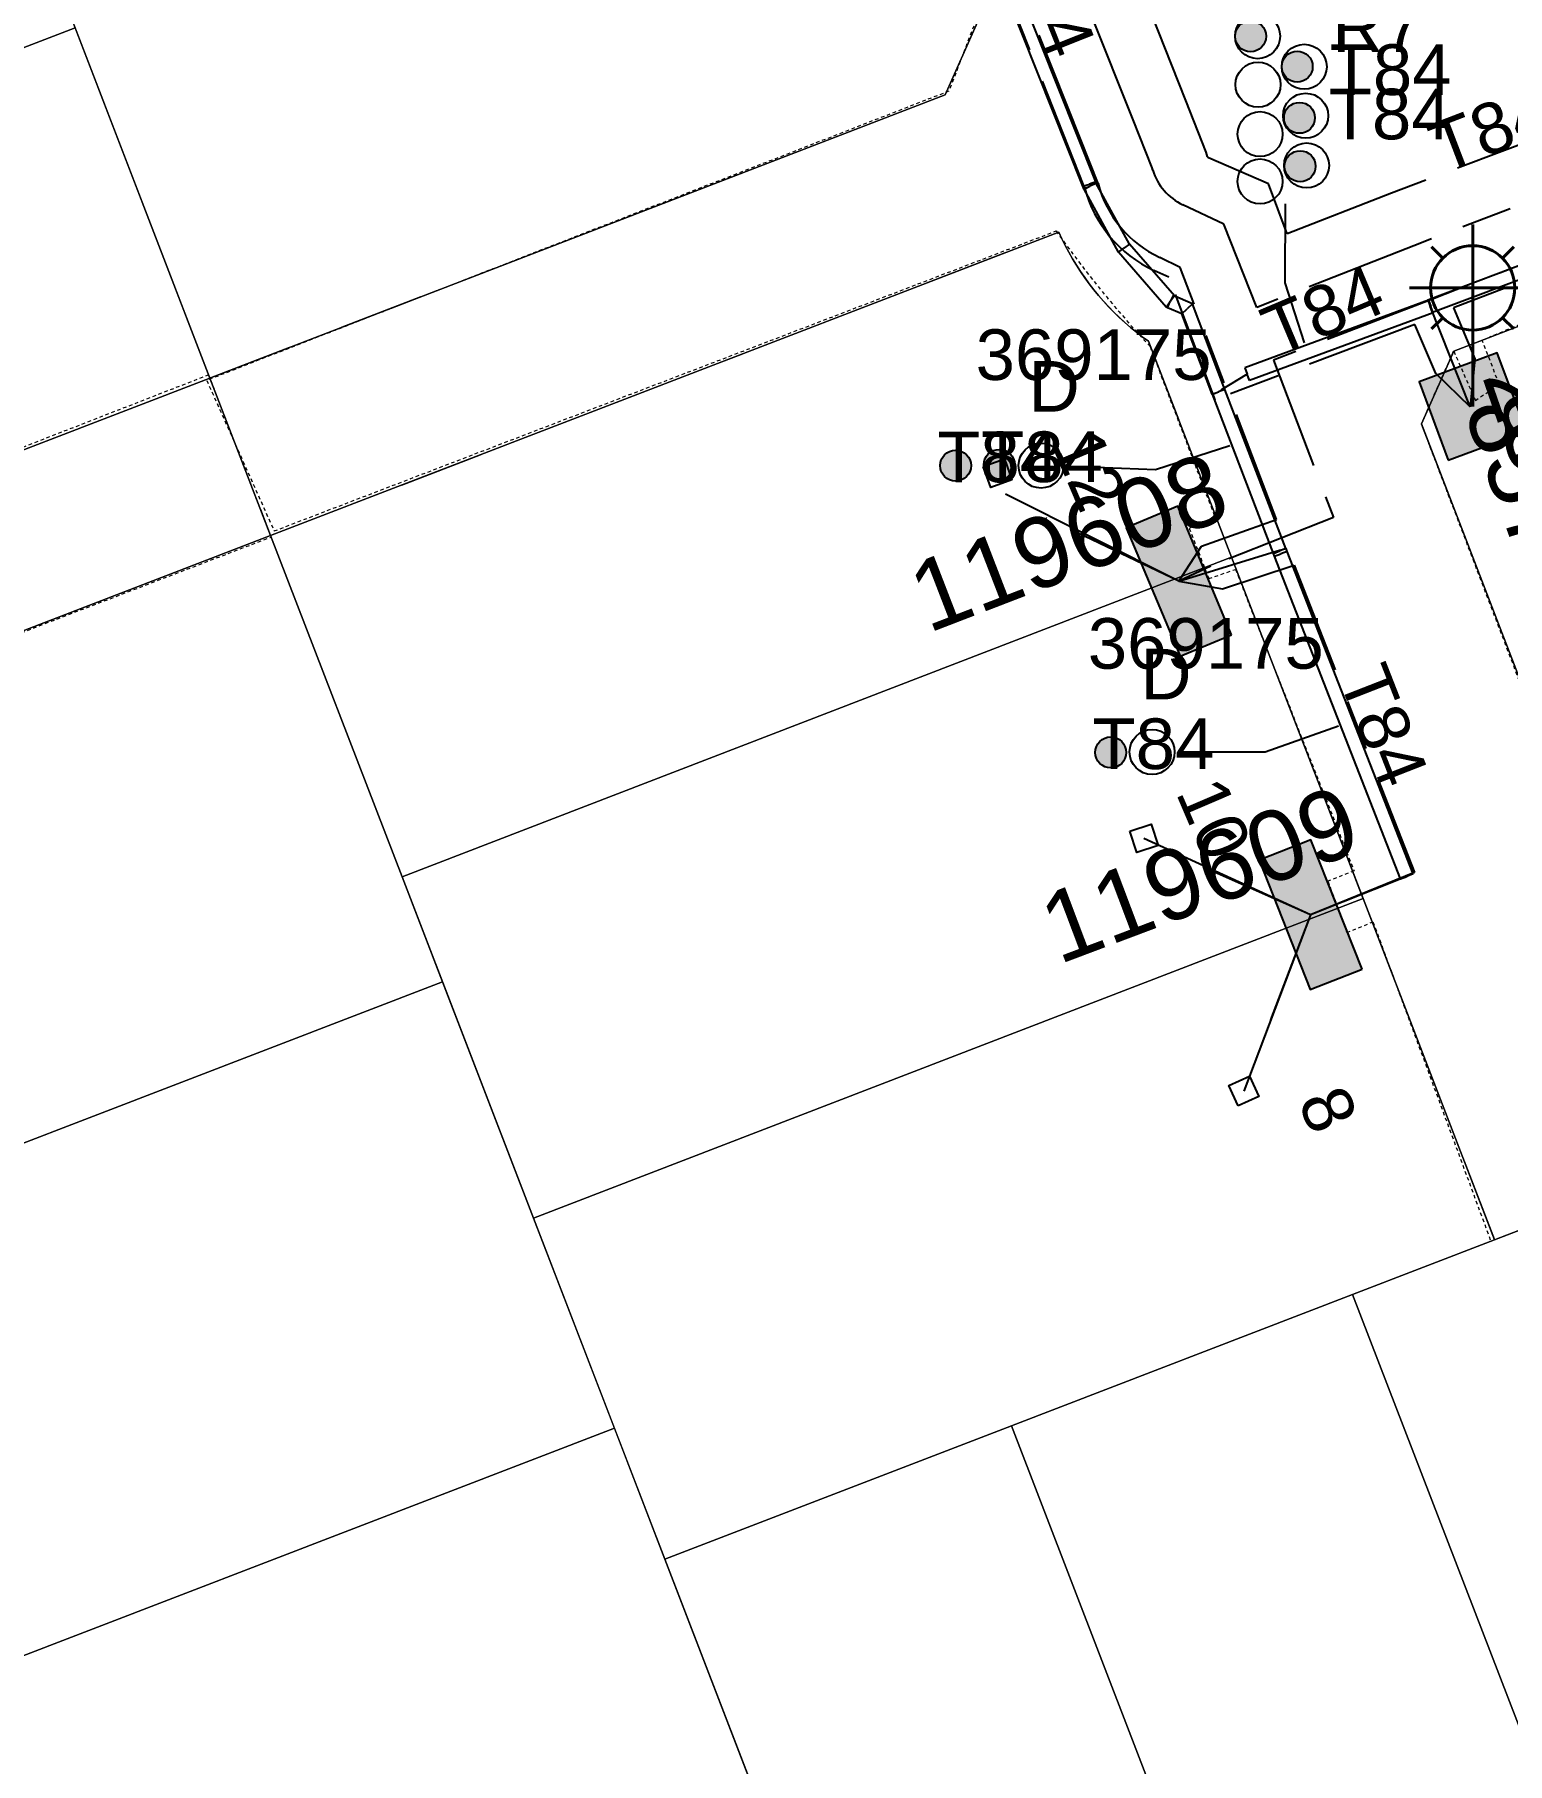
# Model space of a CAD drawing. Header units: metres. Extents: x 308616 to 310825, y 6264327 to 6267194.
# Drawn here: x 309857.3 to 309909.7, y 6266679.9 to 6266741.4 of the extents above; entities that cross this region are included whole.
import ezdxf
from ezdxf.enums import TextEntityAlignment as Align

# ---------------------------------------------------------------- set-up
doc = ezdxf.new("R2010")
doc.units = ezdxf.units.M
for name, pattern in [('Cable Exist UG', [8.2, 4, -1.2, 1.8, -1.2]), ('Dash', [5, 3, -2]), ('HIDDEN', [0.375, 0.25, -0.125]), ('HIDDEN2', [0.1875, 0.125, -0.0625])]:
    doc.linetypes.add(name, pattern=pattern)
doc.layers.get('0').update_dxf_attribs({"color": 6})
for name, color, linetype in [('_User Miscellaneous9', 7, 'Continuous'), ('Equip_SP_SL_EXT', 7, 'Continuous'), ('Mains_LV_EXT', 7, 'Continuous'), ('Mains_SL_EXT', 7, 'Continuous'), ('Services_SP_EXT', 7, 'Continuous'), ('SupportsUG_SP_LV_EXT', 7, 'Continuous'), ('SupportsUG_SP_LV_SL_EXT', 7, 'Continuous'), ('Trench_SP_EXT', 7, 'Continuous')]:
    doc.layers.add(name, color=color, linetype=linetype)
for name, color, linetype, lineweight in [('Cadastre Developer_SP_EXT', 7, 'Continuous', 5), ('Cadastre Land Parcels_SP_EXT', 7, 'Continuous', 5), ('Cadastre Other Property_SP_EXT', 7, 'HIDDEN', 5)]:
    doc.layers.add(name, color=color, linetype=linetype, lineweight=lineweight)
doc.styles.add('COLUMN_LABEL', font='arial.ttf')
doc.styles.add('iecARIAL', font='arial.ttf', dxfattribs={"height": 2})
doc.styles.add('POLE_LABEL', font='arial.ttf')
doc.styles.get("Standard").update_dxf_attribs({"font": 'arial.ttf'})

# ---------------------------------------------------------------- blocks, each defined once
blk = doc.blocks.new('COLUMN_EXT')
blk.add_hatch(color=256).paths.add_polyline_path([(-1.485, 1.485), (-1.485, -1.485), (1.485, -1.485), (1.485, 1.485)])
blk.add_lwpolyline([(-1.485, -1.485), (1.485, -1.485), (1.485, 1.485), (-1.485, 1.485)], close=True)
for tag, height, style, flags, p in [('ASSET_NUM', 2.5, 'COLUMN_LABEL', 8, (2, 2)), ('STRUCTURE_PLANT_NUMBER', 0.2, 'POLE_LABEL', 9, (1.813, 0.031)), ('STREET_CODE', 0.2, 'COLUMN_LABEL', 9, (1.813, -0.2))]:
    blk.add_attdef(tag, text='', height=height, dxfattribs=dict(style=style, flags=flags)).set_placement(p, align=Align.MIDDLE_LEFT)
at = {"flags": 9}
for tag, p in [('OWNED_BY', (1.813, -0.6)), ('COLUMN_TYPE', (1.813, -0.4)), ('STATE', (1.813, -0.8)), ('USAGE', (1.813, -1)), ('LEGEND', (1.813, -1.2)), ('STREETNAME', (1.813, -1.6)), ('SUBURB', (1.813, -1.8)), ('LOCATION', (1.813, -1.4)), ('NOTES', (1.813, -2))]:
    blk.add_attdef(tag, text='', height=0.2, dxfattribs=at).set_placement(p, align=Align.MIDDLE_LEFT)
at = {"flags": 1}
blk.add_attdef('Z', (1.813, -2.351), '', height=0.2, dxfattribs=at)
blk = doc.blocks.new('PILLAR_EXT')
blk.add_hatch(color=256).paths.add_polyline_path([(-2.475, 0.99), (-2.475, -0.99), (2.475, -0.99), (2.475, 0.99)])
blk.add_lwpolyline([(-2.475, -0.99), (2.475, -0.99), (2.475, 0.99), (-2.475, 0.99)], close=True)
at = {"style": 'iecARIAL', "flags": 8}
blk.add_attdef('ASSET_NUM', (1.5, 3.5), '', height=2.5, dxfattribs=at)
for tag, p, flags in [('OWNED_BY', (0, -0.2), 9), ('STATE', (0, -0.4), 9), ('SUPPORT_TYPE', (0, -0.6), 9), ('USAGE', (0, -0.8), 9), ('LEGEND', (0, -1), 9), ('LOCATION', (0, -1.2), 9), ('NOTES', (0, -1.4), 9), ('STREETNAME', (0, -1.8), 9), ('SUBURB', (0, -2), 1), ('PARENT', (0, -1.6), 9)]:
    blk.add_attdef(tag, p, '', height=0.2, dxfattribs=dict(flags=flags))
blk = doc.blocks.new('DUCT_EXT')
blk.add_circle((0, 0.8), 0.8)
at = {"flags": 1}
blk.add_attdef('Z', (0, 0), '', height=0.2, dxfattribs=at)
at = {"flags": 9}
for tag, p in [('DUCT_CODE', (0, 0)), ('XSECT_TYPE', (0, -0.2)), ('STATE', (0, -0.6)), ('FB_REFERENCE', (0, -0.4)), ('NOTES', (0, -0.8))]:
    blk.add_attdef(tag, text='', height=0.2, dxfattribs=at).set_placement(p, align=Align.MIDDLE_LEFT)
blk = doc.blocks.new('SL_LANTERN_EXT')
at = {"lineweight": 40}
for p, q in [((0, 1.968), (0, 6.468)), ((-1.459, 5.676), (-1.061, 5.278)), ((1.458, 5.676), (1.06, 5.278)), ((-2.25, 4.218), (2.25, 4.218)), ((-1.459, 2.759), (-1.061, 3.157)), ((1.458, 2.759), (1.06, 3.157)), ((0, 0), (0, 2.721))]:
    blk.add_line(p, q, dxfattribs=at)
blk.add_circle((0, 4.218), 1.5, dxfattribs=at)
at = {"style": 'iecARIAL', "flags": 8}
blk.add_attdef('ASSET_NUM', (1.5, 1.5), '', height=2.5, dxfattribs=at)
for tag, p, height, flags in [('CONSTRUCTED_VOLTAGE', (0.981, -0.653), 0.2, 9), ('CONTROL_TYPE', (0.981, -0.853), 0.2, 9), ('LANTERN_PURPOSE', (0.981, -1.053), 0.2, 9), ('LANTERN_TYPE', (0.981, -1.253), 0.2, 9), ('LNUMBER', (2.181, -3.253), 2.5, 8), ('OPERATING_VOLTAGE', (0.981, -1.653), 0.2, 9), ('ORIENTATION', (0.981, -1.853), 0.2, 9), ('NO_PHASES', (0.981, -1.453), 0.2, 9), ('OWNED_BY', (0.981, -2.053), 0.2, 9), ('STATE', (0.981, -2.253), 0.2, 9), ('CEXIST', (0.981, -2.653), 0.2, 9), ('USAGE', (0.981, -2.453), 0.2, 9), ('CNEW', (0.981, -2.853), 0.2, 9), ('CNUMBER', (0.981, -3.053), 0.2, 9), ('CREMOVE', (0.981, -3.253), 0.2, 9), ('CREPLACE', (0.981, -3.453), 0.2, 9), ('LKINGHEIGHT', (0.981, -3.653), 0.2, 9), ('LBRACKET', (0.981, -3.853), 0.2, 9), ('LBRACKETVOCAB', (0.981, -4.053), 0.2, 9), ('LCATEGORY', (0.981, -4.253), 0.2, 9), ('LCHARGE1', (0.981, -4.453), 0.2, 9), ('LCHARGE1PERCENT', (0.981, -4.653), 0.2, 9), ('LCHARGE2', (0.981, -4.853), 0.2, 9), ('LCHARGE2PERCENT', (0.981, -5.053), 0.2, 9), ('LCHARGE3', (0.981, -5.253), 0.2, 9), ('LCHARGE3PERCENT', (0.981, -5.453), 0.2, 9), ('LEXIST', (0.981, -5.653), 0.2, 9), ('LLAMP', (0.981, -5.853), 0.2, 9), ('LLAMPVOCAB', (0.981, -6.053), 0.2, 9), ('LMAST', (0.981, -6.253), 0.2, 9), ('LMASTVOCAB', (0.981, -6.453), 0.2, 9), ('LNEW', (0.981, -6.653), 0.2, 9), ('LANTNUMBER', (0.981, -6.853), 0.2, 9), ('LOUTREACH', (0.981, -7.253), 0.2, 9), ('LOUTREACHVOCAB', (0.981, -7.453), 0.2, 9), ('LRATECODE', (0.981, -7.653), 0.2, 9), ('LREMOVE', (0.981, -7.853), 0.2, 9), ('LREPLACE', (0.981, -8.053), 0.2, 9), ('LTYPE', (0.981, -8.253), 0.2, 9), ('LTYPEVOCAB', (0.981, -8.453), 0.2, 9), ('LEGEND', (0.981, -8.653), 0.2, 9), ('STREETNAME', (0.981, -9.253), 0.2, 9), ('LOCATION', (0.981, -8.853), 0.2, 9), ('NOTES', (0.981, -9.053), 0.2, 9), ('SUBURB', (0.981, -9.453), 0.2, 1)]:
    blk.add_attdef(tag, p, '', height=height, dxfattribs=dict(flags=flags))
blk = doc.blocks.new('CCP_EXT')
at = {"flags": 9}
for tag, p in [('OWNED_BY', (0, -1)), ('USAGE', (0, -1.2)), ('STATE', (0, -1.8)), ('LEGEND', (0, -1.4)), ('LIFE_SUPPORT', (0, -1.6)), ('NOTES', (0, -2))]:
    blk.add_attdef(tag, text='', height=0.2, dxfattribs=at).set_placement(p, align=Align.MIDDLE_LEFT)
blk.add_wipeout([(0, 0.566), (0.566, 0), (0, -0.566), (-0.566, 0)])
blk.add_lwpolyline([(-0.566, 0), (0, 0.566), (0.566, 0), (0, -0.566), (-0.566, 0)])
at = {"flags": 1}
blk.add_attdef('Z', (0, 0), '', height=0.2, dxfattribs=at)
at = {"flags": 9}
for tag, p in [('CCP_TYPE', (0, 0)), ('OPERATING_VOLTAGE', (0, -0.6)), ('CONSTRUCTED_VOLTAGE', (0, -0.2)), ('NO_PHASES', (0, -0.4)), ('ORIENTATION', (0, -0.8))]:
    blk.add_attdef(tag, text='', height=0.2, dxfattribs=at).set_placement(p, align=Align.MIDDLE_LEFT)
blk = doc.blocks.new('CABLE_LARGE_EXT')
h = blk.add_hatch(color=256)
edge = h.paths.add_edge_path()
edge.add_arc((0, 0.55), 0.55, 0, 360)
blk.add_circle((0, 0.55), 0.55)
at = {"flags": 1}
blk.add_attdef('Z', (0, 0), '', height=0.2, dxfattribs=at)
at = {"flags": 9}
for tag, p in [('COND_CODE', (0, 0)), ('XSECT_SIZE', (0, -0.6)), ('STATE', (0, -0.4)), ('FB_REFERENCE', (0, -0.2)), ('NOTES', (0, -0.8))]:
    blk.add_attdef(tag, text='', height=0.2, dxfattribs=at).set_placement(p, align=Align.MIDDLE_LEFT)

msp = doc.modelspace()

# ---------------------------------------------------------------- linework, layer by layer
at = {"layer": '_User Miscellaneous9'}
for p, q in [((309894.607, 6266736.044), (309891.325, 6266744.291)), ((309895.062, 6266736.2), (309891.771, 6266744.468)), ((309895.062, 6266736.2), (309894.835, 6266736.122)), ((309895.066, 6266736.165), (309894.856, 6266736.05)), ((309895.079, 6266736.142), (309895.062, 6266736.2)), ((309896.263, 6266733.981), (309895.066, 6266736.165)), ((309895.066, 6266736.165), (309895.079, 6266736.142)), ((309894.607, 6266736.044), (309894.835, 6266736.122)), ((309894.632, 6266735.958), (309894.607, 6266736.044)), ((309894.632, 6266735.958), (309894.856, 6266736.05)), ((309894.645, 6266735.935), (309894.632, 6266735.958)), ((309894.645, 6266735.935), (309894.856, 6266736.05)), ((309895.866, 6266733.705), (309894.645, 6266735.935)), ((309895.079, 6266736.142), (309894.856, 6266736.05)), ((309917.233, 6266735.907), (309906.873, 6266731.998)), ((309917.401, 6266735.458), (309907.042, 6266731.549)), ((309895.866, 6266733.705), (309896.065, 6266733.843)), ((309897.569, 6266731.744), (309895.866, 6266733.705)), ((309896.263, 6266733.981), (309896.065, 6266733.843)), ((309897.86, 6266732.141), (309896.263, 6266733.981)), ((309897.569, 6266731.744), (309897.714, 6266731.942)), ((309897.619, 6266731.722), (309897.714, 6266731.942)), ((309897.81, 6266732.162), (309897.714, 6266731.942)), ((309897.86, 6266732.141), (309897.714, 6266731.942)), ((309898.505, 6266731.86), (309897.81, 6266732.162)), ((309897.81, 6266732.162), (309897.86, 6266732.141)), ((309898.505, 6266731.86), (309898.317, 6266731.68)), ((309899.656, 6266728.817), (309898.505, 6266731.86)), ((309906.893, 6266731.993), (309900.36, 6266729.585)), ((309906.873, 6266731.998), (309906.957, 6266731.774)), ((309906.893, 6266731.993), (309906.976, 6266731.768)), ((309897.619, 6266731.722), (309897.569, 6266731.744)), ((309898.128, 6266731.501), (309897.619, 6266731.722)), ((309898.128, 6266731.501), (309898.317, 6266731.68)), ((309899.207, 6266728.647), (309898.128, 6266731.501)), ((309907.059, 6266731.542), (309900.526, 6266729.134)), ((309907.042, 6266731.549), (309906.957, 6266731.774)), ((309907.059, 6266731.542), (309906.976, 6266731.768)), ((309900.36, 6266729.585), (309900.443, 6266729.36)), ((309899.656, 6266728.818), (309899.432, 6266728.732)), ((309899.656, 6266728.817), (309899.432, 6266728.732)), ((309901.827, 6266723.159), (309899.656, 6266728.818)), ((309900.526, 6266729.134), (309900.443, 6266729.36)), ((309899.207, 6266728.647), (309899.432, 6266728.732)), ((309899.208, 6266728.646), (309899.432, 6266728.732)), ((309901.379, 6266722.987), (309899.208, 6266728.646)), ((309901.379, 6266722.988), (309901.603, 6266723.073)), ((309901.379, 6266722.987), (309901.603, 6266723.073)), ((309901.418, 6266722.884), (309901.379, 6266722.988)), ((309901.418, 6266722.884), (309901.642, 6266722.97)), ((309905.904, 6266711.411), (309901.418, 6266722.884)), ((309901.827, 6266723.159), (309901.603, 6266723.073)), ((309901.828, 6266723.157), (309901.603, 6266723.073)), ((309901.866, 6266723.056), (309901.642, 6266722.97)), ((309901.866, 6266723.056), (309901.828, 6266723.157)), ((309906.351, 6266711.586), (309901.866, 6266723.056)), ((309906.351, 6266711.586), (309906.127, 6266711.498)), ((309905.904, 6266711.411), (309906.127, 6266711.498))]:
    msp.add_line(p, q, dxfattribs=at)
for points in [[(309901.796, 6266735.419), (309901.788, 6266732.612), (309902.476, 6266730.477)], [(309894.169, 6266726.089), (309897.182, 6266725.965), (309899.825, 6266726.825)], [(309898.117, 6266715.923), (309901.081, 6266715.927), (309903.697, 6266716.853)]]:
    msp.add_lwpolyline(points, dxfattribs=at)
at = {"layer": 'Cadastre Developer_SP_EXT', "linetype": 'Dash'}
msp.add_lwpolyline([(309916.712, 6266701.451), (309906.644, 6266727.591), (309907.792, 6266730.181), (309917.931, 6266734.085)], dxfattribs=at)
at = {"layer": 'Cadastre Land Parcels_SP_EXT', "linetype": 'Continuous'}
for points in [[(309856.077, 6266665.229), (309849.963, 6266681.105), (309843.849, 6266696.981), (309837.736, 6266712.848), (309865.715, 6266723.621), (309863.558, 6266729.224), (309835.577, 6266718.449), (309811.598, 6266780.697)], [(309890.855, 6266741.881), (309889.706, 6266739.293), (309863.558, 6266729.224), (309865.715, 6266723.621), (309893.745, 6266734.416), (309893.859, 6266734.174), (309893.976, 6266733.934), (309894.102, 6266733.698), (309894.235, 6266733.466), (309894.374, 6266733.238), (309894.52, 6266733.013), (309894.674, 6266732.792), (309894.832, 6266732.577), (309894.995, 6266732.366), (309895.165, 6266732.16), (309895.34, 6266731.956), (309895.519, 6266731.76), (309895.706, 6266731.569), (309895.898, 6266731.383), (309896.097, 6266731.202), (309896.298, 6266731.026), (309896.505, 6266730.857), (309896.716, 6266730.693), (309896.932, 6266730.536), (309899.893, 6266722.848), (309904.568, 6266710.711), (309909.242, 6266698.575), (309916.334, 6266701.307)], [(309916.711, 6266701.451), (309906.643, 6266727.592), (309907.793, 6266730.18), (309917.931, 6266734.084)]]:
    msp.add_lwpolyline(points, dxfattribs=at)
for points in [[(309858.76, 6266741.683), (309858.561, 6266742.199), (309853.967, 6266754.132), (309825.983, 6266743.356), (309830.778, 6266730.908), (309858.76, 6266741.683)], [(309889.706, 6266739.293), (309890.855, 6266741.881), (309886.576, 6266752.989), (309858.561, 6266742.199), (309863.558, 6266729.224), (309889.706, 6266739.293)], [(309863.558, 6266729.224), (309858.76, 6266741.683), (309830.778, 6266730.908), (309835.577, 6266718.449), (309863.558, 6266729.224)], [(309899.893, 6266722.848), (309896.932, 6266730.536), (309896.718, 6266730.694), (309896.506, 6266730.857), (309896.299, 6266731.026), (309896.097, 6266731.202), (309895.9, 6266731.383), (309895.708, 6266731.569), (309895.521, 6266731.76), (309895.34, 6266731.956), (309895.165, 6266732.16), (309894.995, 6266732.366), (309894.832, 6266732.577), (309894.674, 6266732.792), (309894.521, 6266733.013), (309894.376, 6266733.238), (309894.236, 6266733.466), (309894.104, 6266733.698), (309893.978, 6266733.934), (309893.859, 6266734.174), (309893.745, 6266734.416), (309865.715, 6266723.621), (309870.389, 6266711.484), (309899.893, 6266722.848)], [(309927.704, 6266705.687), (309928.717, 6266706.077), (309917.931, 6266734.084), (309907.793, 6266730.18), (309906.643, 6266727.592), (309916.711, 6266701.451), (309927.704, 6266705.687)], [(309871.828, 6266707.745), (309870.389, 6266711.484), (309865.715, 6266723.621), (309837.736, 6266712.848), (309843.849, 6266696.981), (309871.828, 6266707.745)], [(309904.568, 6266710.711), (309899.893, 6266722.848), (309870.389, 6266711.484), (309875.062, 6266699.348), (309904.568, 6266710.711)], [(309892.06, 6266691.958), (309904.196, 6266696.632), (309909.242, 6266698.575), (309904.568, 6266710.711), (309875.062, 6266699.348), (309879.735, 6266687.211), (309892.06, 6266691.958)], [(309877.941, 6266691.869), (309875.062, 6266699.348), (309871.828, 6266707.745), (309843.849, 6266696.981), (309849.963, 6266681.105), (309877.941, 6266691.869)], [(309927.152, 6266673.221), (309916.334, 6266701.307), (309909.242, 6266698.575), (309904.196, 6266696.632), (309914.975, 6266668.654), (309927.152, 6266673.221)], [(309914.975, 6266668.654), (309904.196, 6266696.632), (309892.06, 6266691.958), (309902.798, 6266664.086), (309914.975, 6266668.654)], [(309902.798, 6266664.086), (309892.06, 6266691.958), (309879.735, 6266687.211), (309890.427, 6266659.445), (309902.798, 6266664.086)], [(309884.054, 6266675.993), (309879.735, 6266687.211), (309877.941, 6266691.869), (309849.963, 6266681.105), (309856.077, 6266665.229), (309884.054, 6266675.993)]]:
    msp.add_lwpolyline(points, close=True, dxfattribs=at)
at = {"layer": 'Cadastre Other Property_SP_EXT', "linetype": 'HIDDEN2'}
msp.add_lwpolyline([(309860.914, 6266652.668), (309837.736, 6266712.848), (309865.736, 6266723.568), (309863.515, 6266729.335), (309835.577, 6266718.449), (309788.66, 6266840.304), (309788.66, 6266840.304, -0.078727), (309787.014, 6266849.4), (309787.014, 6266849.4), (309786.859, 6266856.476), (309789.628, 6266860.464)], format="xyb", dxfattribs=at)
at = {"layer": 'Mains_LV_EXT', "linetype": 'Cable Exist UG'}
for points in [[(309918.563, 6266732.431), (309917.039, 6266733.145), (309914.654, 6266739.302), (309914.654, 6266739.302), (309911.665, 6266738.101), (309905.577, 6266735.799), (309901.868, 6266734.348), (309901.202, 6266736.129), (309899.067, 6266737.06), (309899.067, 6266737.06, -0.203665), (309899.041, 6266737.09), (309899.041, 6266737.09), (309898.99, 6266737.26), (309898.267, 6266739.1), (309895.546, 6266745.942), (309892.221, 6266754.231), (309896.309, 6266755.557)], [(309914.654, 6266737.109), (309906.379, 6266733.931), (309900.793, 6266731.737), (309900.793, 6266731.737), (309899.612, 6266734.692), (309898.159, 6266735.385), (309898.159, 6266735.385, -0.207329), (309897.088, 6266736.615), (309897.088, 6266736.615), (309897.065, 6266736.695), (309896.394, 6266738.402), (309893.68, 6266745.228)]]:
    msp.add_lwpolyline(points, format="xyb", dxfattribs=at)
for points in [[(309939.75, 6266712.916), (309941.576, 6266713.518), (309946.353, 6266716.27), (309946.353, 6266716.27), (309939.024, 6266735.212), (309935.36, 6266738.966), (309930.615, 6266741.041), (309925.364, 6266741.235), (309916.817, 6266737.957), (309915.988, 6266735.48), (309915.988, 6266735.48), (309907.035, 6266732.033), (309901.381, 6266729.856), (309901.381, 6266729.856), (309903.512, 6266724.258), (309899.151, 6266722.535), (309898.018, 6266721.996)], [(309898.018, 6266721.996), (309899.568, 6266721.726), (309902.118, 6266722.564), (309902.118, 6266722.564), (309906.398, 6266711.636), (309902.702, 6266710.135)]]:
    msp.add_lwpolyline(points, dxfattribs=at)
at = {"layer": 'Mains_SL_EXT', "linetype": 'Cable Exist UG'}
msp.add_lwpolyline([(309908.374, 6266728.196), (309907.162, 6266729.389), (309906.409, 6266731.133), (309899.306, 6266728.453), (309899.306, 6266728.453), (309897.663, 6266732.808), (309897.126, 6266733.049), (309897.126, 6266733.049, -0.221474), (309894.662, 6266735.998), (309894.662, 6266735.998), (309894.643, 6266736.063), (309891.36, 6266744.309), (309887.773, 6266753.384), (309882.798, 6266766.195), (309878.079, 6266778.642), (309876.029, 6266777.923), (309874.412, 6266778.162)], format="xyb", dxfattribs=at)
msp.add_lwpolyline([(309931.693, 6266734.854), (309930.908, 6266738.196), (309930.908, 6266738.196), (309930.094, 6266738.564), (309925.705, 6266738.69), (309925.705, 6266738.69), (309917.303, 6266735.353), (309907.783, 6266731.718), (309908.543, 6266729.907), (309908.374, 6266728.196)], dxfattribs=at)
at = {"layer": 'Trench_SP_EXT', "linetype": 'Cable Exist UG'}
for points in [[(309908.374, 6266728.196), (309906.957, 6266731.774)], [(309900.443, 6266729.36), (309899.506, 6266728.787)], [(309898.018, 6266721.996), (309893.284, 6266724.251)], [(309898.018, 6266721.996), (309901.632, 6266723.117)], [(309902.702, 6266710.135), (309898.59, 6266711.962)], [(309906.127, 6266711.498), (309902.702, 6266710.135)], [(309902.702, 6266710.135), (309901.096, 6266705.918)]]:
    msp.add_lwpolyline(points, dxfattribs=at)

# ---------------------------------------------------------------- block references
at = {"layer": '_User Miscellaneous9'}
for name, p, rotation in [('DUCT_EXT', (309900.018, 6266741.379), 270.0758187907482), ('CABLE_LARGE_EXT', (309900.018, 6266741.379), 269.9999999999998), ('DUCT_EXT', (309901.676, 6266740.299), 269.6771421871384), ('CABLE_LARGE_EXT', (309901.676, 6266740.299), 269.9999999999998), ('DUCT_EXT', (309900.032, 6266739.657), 270.0864531857106), ('DUCT_EXT', (309901.726, 6266738.553), 269.9999999999998), ('DUCT_EXT', (309900.106, 6266737.899), 269.9999999999998), ('CABLE_LARGE_EXT', (309901.757, 6266738.477), 269.9999999999998), ('DUCT_EXT', (309901.76, 6266736.783), 269.9999999999998), ('DUCT_EXT', (309900.105, 6266736.216), 269.9999999999998), ('CABLE_LARGE_EXT', (309901.78, 6266736.756), 269.9999999999998)]:
    msp.add_blockref(name, p, dxfattribs=dict(at, rotation=rotation))
for name, p in [('DUCT_EXT', (309893.116, 6266725.308)), ('DUCT_EXT', (309897.064, 6266715.123)), ('CABLE_LARGE_EXT', (309895.595, 6266715.356))]:
    msp.add_blockref(name, p, dxfattribs=at)
at = {"layer": 'Equip_SP_SL_EXT'}
ref = msp.add_blockref('SL_LANTERN_EXT', (309908.467, 6266728.211), dxfattribs=at)
ref.add_attrib('ASSET_NUM', '239197', dxfattribs={"layer": '0', "height": 2.5, "rotation": 289.09349, "style": 'iecARIAL'}).set_placement((309909.967, 6266729.711), align=Align.MIDDLE_LEFT)
at = {"layer": 'SupportsUG_SP_LV_EXT'}
ref = msp.add_blockref('PILLAR_EXT', (309898.018, 6266721.996), dxfattribs=dict(at, rotation=112.7136603268016))
ref.add_attrib('ASSET_NUM', '119608', dxfattribs={"layer": '0', "height": 2.5, "rotation": 21.09109, "style": 'iecARIAL'}).set_placement((309899.518, 6266725.496), align=Align.MIDDLE_RIGHT)
ref = msp.add_blockref('PILLAR_EXT', (309902.702, 6266710.135), dxfattribs=dict(at, rotation=111.5516628235554))
ref.add_attrib('ASSET_NUM', '119609', dxfattribs={"layer": '0', "height": 2.5, "rotation": 20.6636, "style": 'iecARIAL'}).set_placement((309904.202, 6266713.635), align=Align.MIDDLE_RIGHT)
at = {"layer": 'SupportsUG_SP_LV_SL_EXT'}
ref = msp.add_blockref('COLUMN_EXT', (309908.467, 6266728.211), dxfattribs=dict(at, rotation=20.36697155591132))
ref.add_attrib('ASSET_NUM', '857638', dxfattribs={"layer": '0', "height": 2.5, "rotation": 290.04302, "style": 'COLUMN_LABEL'}).set_placement((309910.467, 6266728.961), align=Align.TOP_LEFT)

# ---------------------------------------------------------------- texts
at = {"layer": '_User Miscellaneous9'}
for s, p in [('R7', (309903.47, 6266740.815)), ('T84', (309903.383, 6266739.291)), ('T84', (309903.349, 6266737.713)), ('369175', (309890.789, 6266729.155)), ('D', (309892.676, 6266728.028)), ('369175', (309894.78, 6266718.885)), ('D', (309896.652, 6266717.793)), ('T84', (309894.945, 6266715.316))]:
    msp.add_text(s, height=1.8, dxfattribs=at).set_placement(p)
at = {"layer": 'Cadastre Land Parcels_SP_EXT'}
for s, rotation, p in [('12', 293.05659, (309893.463, 6266726.895)), ('10', 293.23231, (309897.892, 6266714.485)), ('8', 293.5104, (309902.226, 6266703.493))]:
    msp.add_text(s, height=1.8, rotation=rotation, dxfattribs=at).set_placement(p)
at = {"layer": 'Mains_LV_EXT'}
for rotation, p in [(291.69107, (309891.828, 6266744.487)), (20.96717, (309907.392, 6266736.485)), (22.89443, (309901.487, 6266729.944)), (291.3516, (309903.673, 6266718.561))]:
    msp.add_text('T84', height=1.8, rotation=rotation, dxfattribs=at).set_placement(p)

# ---------------------------------------------------------------- next in the draw order: block references
at = {"layer": 'Services_SP_EXT'}
for p, rotation in [((309891.569, 6266725.84), 334.7136600092185), ((309896.776, 6266712.85), 333.5516629885705), ((309900.33, 6266703.864), 69.55166277875138)]:
    msp.add_blockref('CCP_EXT', p, dxfattribs=dict(at, rotation=rotation))

# ---------------------------------------------------------------- next in the draw order: block references
for p, rotation in [((309891.569, 6266725.84), 334.7136600092185), ((309896.776, 6266712.85), 333.5516629885705), ((309900.33, 6266703.864), 69.55166277875138)]:
    msp.add_blockref('CCP_EXT', p, dxfattribs=dict(at, rotation=rotation))

# ---------------------------------------------------------------- next in the draw order: linework, layer by layer
at = {"layer": 'Cadastre Developer_SP_EXT', "linetype": 'Dash'}
msp.add_lwpolyline([(309890.855, 6266741.881), (309889.706, 6266739.294), (309863.558, 6266729.223), (309865.715, 6266723.62), (309893.745, 6266734.416), (309893.859, 6266734.173), (309893.976, 6266733.934), (309894.102, 6266733.698), (309894.235, 6266733.466), (309894.374, 6266733.238), (309894.519, 6266733.013), (309894.674, 6266732.793), (309894.831, 6266732.577), (309894.995, 6266732.366), (309895.164, 6266732.159), (309895.34, 6266731.957), (309895.519, 6266731.76), (309895.706, 6266731.569), (309895.898, 6266731.382), (309896.096, 6266731.202), (309896.298, 6266731.026), (309896.505, 6266730.857), (309896.717, 6266730.693), (309896.933, 6266730.536), (309899.894, 6266722.848), (309904.567, 6266710.711), (309909.242, 6266698.574), (309916.334, 6266701.306)], dxfattribs=at)
at = {"layer": 'Cadastre Other Property_SP_EXT', "linetype": 'HIDDEN2'}
msp.add_lwpolyline([(309890.721, 6266741.744), (309889.84, 6266739.428), (309863.444, 6266729.139), (309865.842, 6266723.785), (309893.655, 6266734.455), (309893.655, 6266734.455, 0.034037), (309896.994, 6266730.344), (309896.994, 6266730.344), (309899.298, 6266724.28), (309898.386, 6266723.877), (309899.083, 6266722.09), (309900.029, 6266722.419), (309904.25, 6266711.695), (309903.318, 6266711.33), (309903.992, 6266709.5), (309904.921, 6266709.882), (309909.112, 6266698.525), (309916.626, 6266701.419), (309906.643, 6266727.592), (309907.793, 6266730.18), (309908.564, 6266728.422), (309909.408, 6266729.003), (309908.808, 6266730.571), (309916.77, 6266733.936)], format="xyb", dxfattribs=at)
at = {"layer": 'Mains_LV_EXT', "linetype": 'Cable Exist UG'}
msp.add_lwpolyline([(309898.018, 6266721.996), (309898.817, 6266723.248), (309901.489, 6266724.195), (309901.489, 6266724.195), (309898.064, 6266733.16), (309897.336, 6266733.511), (309897.336, 6266733.511, -0.221606), (309895.142, 6266736.138), (309895.142, 6266736.138), (309894.526, 6266737.695), (309894.526, 6266737.695), (309891.828, 6266744.487), (309888.572, 6266752.812), (309885.794, 6266751.849), (309884.453, 6266752.022)], format="xyb", dxfattribs=at)
at = {"layer": 'Services_SP_EXT'}
for points in [[(309898.018, 6266721.996), (309891.857, 6266725.098)], [(309902.702, 6266710.135), (309896.777, 6266712.85)], [(309902.702, 6266710.135), (309900.33, 6266703.864)]]:
    msp.add_lwpolyline(points, dxfattribs=at)

# ---------------------------------------------------------------- next in the draw order: block references
at = {"layer": '_User Miscellaneous9'}
for p in [(309890.075, 6266725.557), (309891.629, 6266725.585)]:
    msp.add_blockref('CABLE_LARGE_EXT', p, dxfattribs=at)

# ---------------------------------------------------------------- next in the draw order: texts
for p in [(309889.425, 6266725.515), (309890.982, 6266725.522)]:
    msp.add_text('T84', height=1.8, dxfattribs=at).set_placement(p)

doc.saveas('drawing.dxf')
